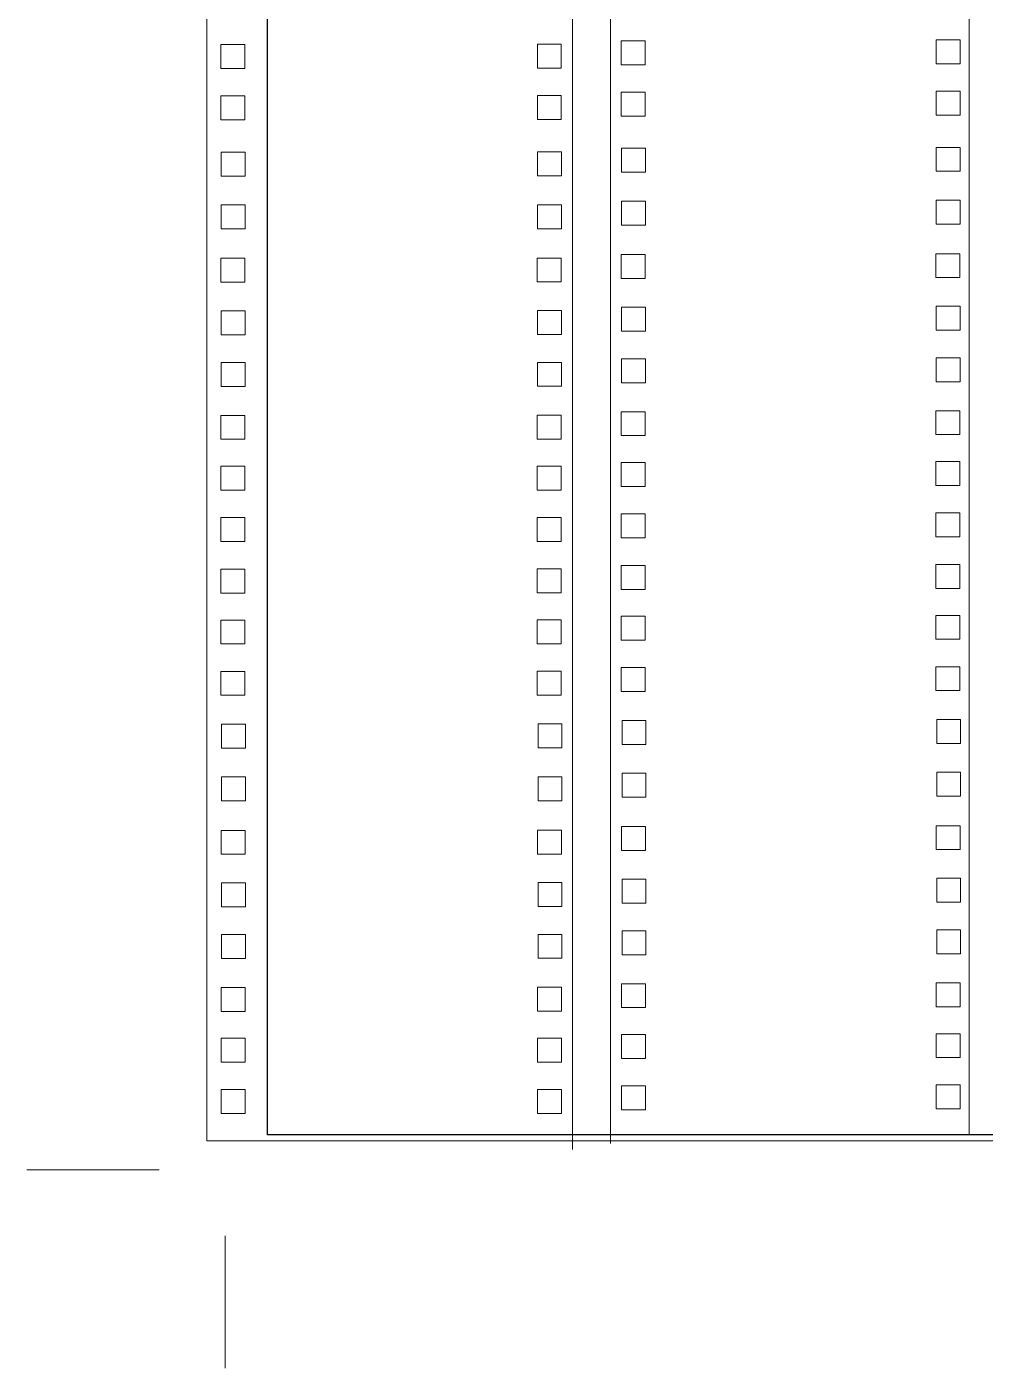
# Model space of a CAD drawing. Header units: inches. Extents: x 12 to 198, y -276 to -21.
# Drawn here: x 12.5 to 104.5, y -276.4 to -147.5 of the extents above; entities that cross this region are included whole.
import ezdxf

# ---------------------------------------------------------------- set-up
doc = ezdxf.new("R2010")
doc.units = ezdxf.units.IN
doc.header["$MEASUREMENT"] = 0
doc.layers.add('Capa 1', color=7, linetype='Continuous')
picture_1 = doc.add_image_def('image1.png', size_in_pixel=(874, 1383))

# ---------------------------------------------------------------- blocks, each defined once
blk = doc.blocks.new('block 13')
at = {"layer": 'Capa 1', "color": 7, "lineweight": 9}
blk.add_lwpolyline([(12.5, -257.33), (25.2, -257.33)], dxfattribs=at)
blk = doc.blocks.new('block 14')
at = {"layer": 'Capa 1', "color": 7, "lineweight": 9}
blk.add_lwpolyline([(31.55, -276.38), (31.55, -263.68)], dxfattribs=at)
blk = doc.blocks.new('block 10')
at = {"layer": 'Capa 1'}
for name in ['block 13', 'block 14']:
    blk.add_blockref(name, (0, 0), dxfattribs=at)
blk = doc.blocks.new('block 19')
at = {"layer": 'Capa 1', "lineweight": 0}
blk.add_lwpolyline([(103.01, -36.21), (103.01, -253.97)], dxfattribs=at)
blk = doc.blocks.new('block 20')
at = {"layer": 'Capa 1'}
image = blk.add_image(picture_1, insert=(35.62, -253.97), size_in_units=(137.61, 215.58), dxfattribs=at)
blk = doc.blocks.new('block 47')
at = {"layer": 'Capa 1', "lineweight": 0}
blk.add_lwpolyline([(33.44, -151.53), (31.14, -151.53), (31.14, -149.23), (33.44, -149.23), (33.44, -151.53)], dxfattribs=at)
blk = doc.blocks.new('block 48')
at = {"layer": 'Capa 1', "lineweight": 0}
blk.add_lwpolyline([(33.44, -151.53), (31.14, -151.53), (31.14, -149.23), (33.44, -149.23), (33.44, -151.53), (33.44, -151.53)], dxfattribs=at)
blk = doc.blocks.new('block 49')
at = {"layer": 'Capa 1', "lineweight": 0}
blk.add_lwpolyline([(33.44, -156.46), (31.14, -156.46), (31.14, -154.16), (33.44, -154.16), (33.44, -156.46)], dxfattribs=at)
blk = doc.blocks.new('block 50')
at = {"layer": 'Capa 1', "lineweight": 0}
blk.add_lwpolyline([(33.44, -156.46), (31.14, -156.46), (31.14, -154.16), (33.44, -154.16), (33.44, -156.46), (33.44, -156.46)], dxfattribs=at)
blk = doc.blocks.new('block 61')
at = {"layer": 'Capa 1', "lineweight": 0}
blk.add_lwpolyline([(33.42, -187.16), (31.12, -187.16), (31.12, -184.86), (33.42, -184.86), (33.42, -187.16)], dxfattribs=at)
blk = doc.blocks.new('block 62')
at = {"layer": 'Capa 1', "lineweight": 0}
blk.add_lwpolyline([(33.42, -187.16), (31.12, -187.16), (31.12, -184.86), (33.42, -184.86), (33.42, -187.16), (33.42, -187.16)], dxfattribs=at)
blk = doc.blocks.new('block 63')
at = {"layer": 'Capa 1', "lineweight": 0}
blk.add_lwpolyline([(33.42, -192.05), (31.12, -192.05), (31.12, -189.75), (33.42, -189.75), (33.42, -192.05)], dxfattribs=at)
blk = doc.blocks.new('block 64')
at = {"layer": 'Capa 1', "lineweight": 0}
blk.add_lwpolyline([(33.42, -192.05), (31.12, -192.05), (31.12, -189.75), (33.42, -189.75), (33.42, -192.05), (33.42, -192.05)], dxfattribs=at)
blk = doc.blocks.new('block 65')
at = {"layer": 'Capa 1', "lineweight": 0}
blk.add_lwpolyline([(33.42, -196.97), (31.12, -196.97), (31.12, -194.67), (33.42, -194.67), (33.42, -196.97)], dxfattribs=at)
blk = doc.blocks.new('block 66')
at = {"layer": 'Capa 1', "lineweight": 0}
blk.add_lwpolyline([(33.42, -196.97), (31.12, -196.97), (31.12, -194.67), (33.42, -194.67), (33.42, -196.97), (33.42, -196.97)], dxfattribs=at)
blk = doc.blocks.new('block 67')
at = {"layer": 'Capa 1', "lineweight": 0}
blk.add_lwpolyline([(33.46, -182.08), (31.16, -182.08), (31.16, -179.78), (33.46, -179.78), (33.46, -182.08)], dxfattribs=at)
blk = doc.blocks.new('block 68')
at = {"layer": 'Capa 1', "lineweight": 0}
blk.add_lwpolyline([(33.47, -182.08), (31.16, -182.08), (31.16, -179.79), (33.47, -179.79), (33.47, -182.08), (33.47, -182.08)], dxfattribs=at)
blk = doc.blocks.new('block 69')
at = {"layer": 'Capa 1', "lineweight": 0}
blk.add_lwpolyline([(33.46, -166.95), (31.16, -166.95), (31.16, -164.65), (33.46, -164.65), (33.46, -166.95)], dxfattribs=at)
blk = doc.blocks.new('block 70')
at = {"layer": 'Capa 1', "lineweight": 0}
blk.add_lwpolyline([(33.47, -166.95), (31.16, -166.95), (31.16, -164.65), (33.47, -164.65), (33.47, -166.95), (33.47, -166.95)], dxfattribs=at)
blk = doc.blocks.new('block 71')
at = {"layer": 'Capa 1', "lineweight": 0}
blk.add_lwpolyline([(33.42, -172.07), (31.12, -172.07), (31.12, -169.77), (33.42, -169.77), (33.42, -172.07)], dxfattribs=at)
blk = doc.blocks.new('block 72')
at = {"layer": 'Capa 1', "lineweight": 0}
blk.add_lwpolyline([(33.42, -172.07), (31.12, -172.07), (31.12, -169.77), (33.42, -169.77), (33.42, -172.07), (33.42, -172.07)], dxfattribs=at)
blk = doc.blocks.new('block 73')
at = {"layer": 'Capa 1', "lineweight": 0}
blk.add_lwpolyline([(33.46, -177.11), (31.16, -177.11), (31.16, -174.81), (33.46, -174.81), (33.46, -177.11)], dxfattribs=at)
blk = doc.blocks.new('block 74')
at = {"layer": 'Capa 1', "lineweight": 0}
blk.add_lwpolyline([(33.47, -177.11), (31.16, -177.11), (31.16, -174.81), (33.47, -174.81), (33.47, -177.11), (33.47, -177.11)], dxfattribs=at)
blk = doc.blocks.new('block 75')
at = {"layer": 'Capa 1', "lineweight": 0}
blk.add_lwpolyline([(33.46, -161.87), (31.16, -161.87), (31.16, -159.57), (33.46, -159.57), (33.46, -161.87)], dxfattribs=at)
blk = doc.blocks.new('block 76')
at = {"layer": 'Capa 1', "lineweight": 0}
blk.add_lwpolyline([(33.47, -161.87), (31.16, -161.87), (31.16, -159.57), (33.47, -159.57), (33.47, -161.87), (33.47, -161.87)], dxfattribs=at)
blk = doc.blocks.new('block 77')
at = {"layer": 'Capa 1', "lineweight": 0}
blk.add_lwpolyline([(33.42, -201.93), (31.12, -201.93), (31.12, -199.63), (33.42, -199.63), (33.42, -201.93)], dxfattribs=at)
blk = doc.blocks.new('block 78')
at = {"layer": 'Capa 1', "lineweight": 0}
blk.add_lwpolyline([(33.42, -201.93), (31.12, -201.93), (31.12, -199.63), (33.42, -199.63), (33.42, -201.93), (33.42, -201.93)], dxfattribs=at)
blk = doc.blocks.new('block 79')
at = {"layer": 'Capa 1', "lineweight": 0}
blk.add_lwpolyline([(33.42, -206.82), (31.12, -206.82), (31.12, -204.52), (33.42, -204.52), (33.42, -206.82)], dxfattribs=at)
blk = doc.blocks.new('block 80')
at = {"layer": 'Capa 1', "lineweight": 0}
blk.add_lwpolyline([(33.42, -206.82), (31.12, -206.82), (31.12, -204.52), (33.42, -204.52), (33.42, -206.82), (33.42, -206.82)], dxfattribs=at)
blk = doc.blocks.new('block 81')
at = {"layer": 'Capa 1', "lineweight": 0}
blk.add_lwpolyline([(33.42, -211.75), (31.12, -211.75), (31.12, -209.45), (33.42, -209.45), (33.42, -211.75)], dxfattribs=at)
blk = doc.blocks.new('block 82')
at = {"layer": 'Capa 1', "lineweight": 0}
blk.add_lwpolyline([(33.42, -211.75), (31.12, -211.75), (31.12, -209.45), (33.42, -209.45), (33.42, -211.75), (33.42, -211.75)], dxfattribs=at)
blk = doc.blocks.new('block 83')
at = {"layer": 'Capa 1', "lineweight": 0}
blk.add_lwpolyline([(33.46, -242.11), (31.16, -242.11), (31.16, -239.81), (33.46, -239.81), (33.46, -242.11)], dxfattribs=at)
blk = doc.blocks.new('block 84')
at = {"layer": 'Capa 1', "lineweight": 0}
blk.add_lwpolyline([(33.46, -242.11), (31.16, -242.11), (31.16, -239.81), (33.46, -239.81), (33.46, -242.11), (33.46, -242.11)], dxfattribs=at)
blk = doc.blocks.new('block 85')
at = {"layer": 'Capa 1', "lineweight": 0}
blk.add_lwpolyline([(33.46, -246.99), (31.16, -246.99), (31.16, -244.69), (33.46, -244.69), (33.46, -246.99)], dxfattribs=at)
blk = doc.blocks.new('block 86')
at = {"layer": 'Capa 1', "lineweight": 0}
blk.add_lwpolyline([(33.46, -246.99), (31.16, -246.99), (31.16, -244.69), (33.46, -244.69), (33.46, -246.99), (33.46, -246.99)], dxfattribs=at)
blk = doc.blocks.new('block 87')
at = {"layer": 'Capa 1', "lineweight": 0}
blk.add_lwpolyline([(33.46, -251.92), (31.16, -251.92), (31.16, -249.62), (33.46, -249.62), (33.46, -251.92)], dxfattribs=at)
blk = doc.blocks.new('block 88')
at = {"layer": 'Capa 1', "lineweight": 0}
blk.add_lwpolyline([(33.46, -251.92), (31.16, -251.92), (31.16, -249.62), (33.46, -249.62), (33.46, -251.92), (33.46, -251.92)], dxfattribs=at)
blk = doc.blocks.new('block 89')
at = {"layer": 'Capa 1', "lineweight": 0}
blk.add_lwpolyline([(33.51, -237.03), (31.21, -237.03), (31.21, -234.73), (33.51, -234.73), (33.51, -237.03)], dxfattribs=at)
blk = doc.blocks.new('block 90')
at = {"layer": 'Capa 1', "lineweight": 0}
blk.add_lwpolyline([(33.51, -237.03), (31.21, -237.03), (31.21, -234.73), (33.51, -234.73), (33.51, -237.03), (33.51, -237.03)], dxfattribs=at)
blk = doc.blocks.new('block 91')
at = {"layer": 'Capa 1', "lineweight": 0}
blk.add_lwpolyline([(33.51, -221.89), (31.21, -221.89), (31.21, -219.59), (33.51, -219.59), (33.51, -221.89)], dxfattribs=at)
blk = doc.blocks.new('block 92')
at = {"layer": 'Capa 1', "lineweight": 0}
blk.add_lwpolyline([(33.51, -221.89), (31.21, -221.89), (31.21, -219.59), (33.51, -219.59), (33.51, -221.89), (33.51, -221.89)], dxfattribs=at)
blk = doc.blocks.new('block 93')
at = {"layer": 'Capa 1', "lineweight": 0}
blk.add_lwpolyline([(33.46, -227.02), (31.16, -227.02), (31.16, -224.72), (33.46, -224.72), (33.46, -227.02)], dxfattribs=at)
blk = doc.blocks.new('block 94')
at = {"layer": 'Capa 1', "lineweight": 0}
blk.add_lwpolyline([(33.46, -227.02), (31.16, -227.02), (31.16, -224.72), (33.46, -224.72), (33.46, -227.02), (33.46, -227.02)], dxfattribs=at)
blk = doc.blocks.new('block 95')
at = {"layer": 'Capa 1', "lineweight": 0}
blk.add_lwpolyline([(33.51, -232.06), (31.21, -232.06), (31.21, -229.76), (33.51, -229.76), (33.51, -232.06)], dxfattribs=at)
blk = doc.blocks.new('block 96')
at = {"layer": 'Capa 1', "lineweight": 0}
blk.add_lwpolyline([(33.51, -232.06), (31.21, -232.06), (31.21, -229.76), (33.51, -229.76), (33.51, -232.06), (33.51, -232.06)], dxfattribs=at)
blk = doc.blocks.new('block 97')
at = {"layer": 'Capa 1', "lineweight": 0}
blk.add_lwpolyline([(33.51, -216.81), (31.21, -216.81), (31.21, -214.51), (33.51, -214.51), (33.51, -216.81)], dxfattribs=at)
blk = doc.blocks.new('block 98')
at = {"layer": 'Capa 1', "lineweight": 0}
blk.add_lwpolyline([(33.51, -216.81), (31.21, -216.81), (31.21, -214.51), (33.51, -214.51), (33.51, -216.81), (33.51, -216.81)], dxfattribs=at)
blk = doc.blocks.new('block 133')
at = {"layer": 'Capa 1', "lineweight": 0}
blk.add_lwpolyline([(63.83, -151.52), (61.53, -151.52), (61.53, -149.22), (63.83, -149.22), (63.83, -151.52)], dxfattribs=at)
blk = doc.blocks.new('block 134')
at = {"layer": 'Capa 1', "lineweight": 0}
blk.add_lwpolyline([(63.83, -151.52), (61.53, -151.52), (61.53, -149.22), (63.83, -149.22), (63.83, -151.52), (63.83, -151.52)], dxfattribs=at)
blk = doc.blocks.new('block 135')
at = {"layer": 'Capa 1', "lineweight": 0}
blk.add_lwpolyline([(63.83, -156.44), (61.53, -156.44), (61.53, -154.14), (63.83, -154.14), (63.83, -156.44)], dxfattribs=at)
blk = doc.blocks.new('block 136')
at = {"layer": 'Capa 1', "lineweight": 0}
blk.add_lwpolyline([(63.83, -156.44), (61.53, -156.44), (61.53, -154.14), (63.83, -154.14), (63.83, -156.44), (63.83, -156.44)], dxfattribs=at)
blk = doc.blocks.new('block 147')
at = {"layer": 'Capa 1', "lineweight": 0}
blk.add_lwpolyline([(63.8, -187.14), (61.5, -187.14), (61.5, -184.84), (63.8, -184.84), (63.8, -187.14)], dxfattribs=at)
blk = doc.blocks.new('block 148')
at = {"layer": 'Capa 1', "lineweight": 0}
blk.add_lwpolyline([(63.8, -187.14), (61.5, -187.14), (61.5, -184.84), (63.8, -184.84), (63.8, -187.14), (63.8, -187.14)], dxfattribs=at)
blk = doc.blocks.new('block 149')
at = {"layer": 'Capa 1', "lineweight": 0}
blk.add_lwpolyline([(63.8, -192.03), (61.5, -192.03), (61.5, -189.73), (63.8, -189.73), (63.8, -192.03)], dxfattribs=at)
blk = doc.blocks.new('block 150')
at = {"layer": 'Capa 1', "lineweight": 0}
blk.add_lwpolyline([(63.8, -192.03), (61.5, -192.03), (61.5, -189.73), (63.8, -189.73), (63.8, -192.03), (63.8, -192.03)], dxfattribs=at)
blk = doc.blocks.new('block 151')
at = {"layer": 'Capa 1', "lineweight": 0}
blk.add_lwpolyline([(63.8, -196.96), (61.5, -196.96), (61.5, -194.66), (63.8, -194.66), (63.8, -196.96)], dxfattribs=at)
blk = doc.blocks.new('block 152')
at = {"layer": 'Capa 1', "lineweight": 0}
blk.add_lwpolyline([(63.8, -196.96), (61.5, -196.96), (61.5, -194.66), (63.8, -194.66), (63.8, -196.96), (63.8, -196.96)], dxfattribs=at)
blk = doc.blocks.new('block 153')
at = {"layer": 'Capa 1', "lineweight": 0}
blk.add_lwpolyline([(63.85, -182.07), (61.55, -182.07), (61.55, -179.77), (63.85, -179.77), (63.85, -182.07)], dxfattribs=at)
blk = doc.blocks.new('block 154')
at = {"layer": 'Capa 1', "lineweight": 0}
blk.add_lwpolyline([(63.85, -182.07), (61.55, -182.07), (61.55, -179.77), (63.85, -179.77), (63.85, -182.07), (63.85, -182.07)], dxfattribs=at)
blk = doc.blocks.new('block 155')
at = {"layer": 'Capa 1', "lineweight": 0}
blk.add_lwpolyline([(63.85, -166.93), (61.55, -166.93), (61.55, -164.63), (63.85, -164.63), (63.85, -166.93)], dxfattribs=at)
blk = doc.blocks.new('block 156')
at = {"layer": 'Capa 1', "lineweight": 0}
blk.add_lwpolyline([(63.85, -166.93), (61.55, -166.93), (61.55, -164.63), (63.85, -164.63), (63.85, -166.93), (63.85, -166.93)], dxfattribs=at)
blk = doc.blocks.new('block 157')
at = {"layer": 'Capa 1', "lineweight": 0}
blk.add_lwpolyline([(63.8, -172.05), (61.5, -172.05), (61.5, -169.75), (63.8, -169.75), (63.8, -172.05)], dxfattribs=at)
blk = doc.blocks.new('block 158')
at = {"layer": 'Capa 1', "lineweight": 0}
blk.add_lwpolyline([(63.8, -172.05), (61.5, -172.05), (61.5, -169.75), (63.8, -169.75), (63.8, -172.05), (63.8, -172.05)], dxfattribs=at)
blk = doc.blocks.new('block 159')
at = {"layer": 'Capa 1', "lineweight": 0}
blk.add_lwpolyline([(63.85, -177.09), (61.55, -177.09), (61.55, -174.79), (63.85, -174.79), (63.85, -177.09)], dxfattribs=at)
blk = doc.blocks.new('block 160')
at = {"layer": 'Capa 1', "lineweight": 0}
blk.add_lwpolyline([(63.85, -177.09), (61.55, -177.09), (61.55, -174.79), (63.85, -174.79), (63.85, -177.09), (63.85, -177.09)], dxfattribs=at)
blk = doc.blocks.new('block 161')
at = {"layer": 'Capa 1', "lineweight": 0}
blk.add_lwpolyline([(63.85, -161.85), (61.55, -161.85), (61.55, -159.55), (63.85, -159.55), (63.85, -161.85)], dxfattribs=at)
blk = doc.blocks.new('block 162')
at = {"layer": 'Capa 1', "lineweight": 0}
blk.add_lwpolyline([(63.85, -161.85), (61.55, -161.85), (61.55, -159.55), (63.85, -159.55), (63.85, -161.85), (63.85, -161.85)], dxfattribs=at)
blk = doc.blocks.new('block 163')
at = {"layer": 'Capa 1', "lineweight": 0}
blk.add_lwpolyline([(63.81, -201.91), (61.51, -201.91), (61.51, -199.61), (63.81, -199.61), (63.81, -201.91)], dxfattribs=at)
blk = doc.blocks.new('block 164')
at = {"layer": 'Capa 1', "lineweight": 0}
blk.add_lwpolyline([(63.81, -201.91), (61.51, -201.91), (61.51, -199.61), (63.81, -199.61), (63.81, -201.91), (63.81, -201.91)], dxfattribs=at)
blk = doc.blocks.new('block 165')
at = {"layer": 'Capa 1', "lineweight": 0}
blk.add_lwpolyline([(63.81, -206.8), (61.51, -206.8), (61.51, -204.5), (63.81, -204.5), (63.81, -206.8)], dxfattribs=at)
blk = doc.blocks.new('block 166')
at = {"layer": 'Capa 1', "lineweight": 0}
blk.add_lwpolyline([(63.81, -206.8), (61.51, -206.8), (61.51, -204.5), (63.81, -204.5), (63.81, -206.8), (63.81, -206.8)], dxfattribs=at)
blk = doc.blocks.new('block 167')
at = {"layer": 'Capa 1', "lineweight": 0}
blk.add_lwpolyline([(63.81, -211.73), (61.51, -211.73), (61.51, -209.43), (63.81, -209.43), (63.81, -211.73)], dxfattribs=at)
blk = doc.blocks.new('block 168')
at = {"layer": 'Capa 1', "lineweight": 0}
blk.add_lwpolyline([(63.81, -211.73), (61.51, -211.73), (61.51, -209.43), (63.81, -209.43), (63.81, -211.73), (63.81, -211.73)], dxfattribs=at)
blk = doc.blocks.new('block 169')
at = {"layer": 'Capa 1', "lineweight": 0}
blk.add_lwpolyline([(63.84, -242.09), (61.54, -242.09), (61.54, -239.79), (63.84, -239.79), (63.84, -242.09)], dxfattribs=at)
blk = doc.blocks.new('block 170')
at = {"layer": 'Capa 1', "lineweight": 0}
blk.add_lwpolyline([(63.84, -242.09), (61.54, -242.09), (61.54, -239.79), (63.84, -239.79), (63.84, -242.09), (63.84, -242.09)], dxfattribs=at)
blk = doc.blocks.new('block 171')
at = {"layer": 'Capa 1', "lineweight": 0}
blk.add_lwpolyline([(63.84, -246.97), (61.54, -246.97), (61.54, -244.67), (63.84, -244.67), (63.84, -246.97)], dxfattribs=at)
blk = doc.blocks.new('block 172')
at = {"layer": 'Capa 1', "lineweight": 0}
blk.add_lwpolyline([(63.84, -246.97), (61.54, -246.97), (61.54, -244.67), (63.84, -244.67), (63.84, -246.97), (63.84, -246.97)], dxfattribs=at)
blk = doc.blocks.new('block 173')
at = {"layer": 'Capa 1', "lineweight": 0}
blk.add_lwpolyline([(63.84, -251.9), (61.54, -251.9), (61.54, -249.6), (63.84, -249.6), (63.84, -251.9)], dxfattribs=at)
blk = doc.blocks.new('block 174')
at = {"layer": 'Capa 1', "lineweight": 0}
blk.add_lwpolyline([(63.84, -251.9), (61.54, -251.9), (61.54, -249.6), (63.84, -249.6), (63.84, -251.9), (63.84, -251.9)], dxfattribs=at)
blk = doc.blocks.new('block 175')
at = {"layer": 'Capa 1', "lineweight": 0}
blk.add_lwpolyline([(63.89, -237.01), (61.59, -237.01), (61.59, -234.71), (63.89, -234.71), (63.89, -237.01)], dxfattribs=at)
blk = doc.blocks.new('block 176')
at = {"layer": 'Capa 1', "lineweight": 0}
blk.add_lwpolyline([(63.89, -237.01), (61.59, -237.01), (61.59, -234.71), (63.89, -234.71), (63.89, -237.01), (63.89, -237.01)], dxfattribs=at)
blk = doc.blocks.new('block 177')
at = {"layer": 'Capa 1', "lineweight": 0}
blk.add_lwpolyline([(63.89, -221.87), (61.59, -221.87), (61.59, -219.57), (63.89, -219.57), (63.89, -221.87)], dxfattribs=at)
blk = doc.blocks.new('block 178')
at = {"layer": 'Capa 1', "lineweight": 0}
blk.add_lwpolyline([(63.89, -221.87), (61.59, -221.87), (61.59, -219.57), (63.89, -219.57), (63.89, -221.87), (63.89, -221.87)], dxfattribs=at)
blk = doc.blocks.new('block 179')
at = {"layer": 'Capa 1', "lineweight": 0}
blk.add_lwpolyline([(63.84, -227), (61.54, -227), (61.54, -224.7), (63.84, -224.7), (63.84, -227)], dxfattribs=at)
blk = doc.blocks.new('block 180')
at = {"layer": 'Capa 1', "lineweight": 0}
blk.add_lwpolyline([(63.84, -227), (61.54, -227), (61.54, -224.7), (63.84, -224.7), (63.84, -227), (63.84, -227)], dxfattribs=at)
blk = doc.blocks.new('block 181')
at = {"layer": 'Capa 1', "lineweight": 0}
blk.add_lwpolyline([(63.89, -232.04), (61.59, -232.04), (61.59, -229.74), (63.89, -229.74), (63.89, -232.04)], dxfattribs=at)
blk = doc.blocks.new('block 182')
at = {"layer": 'Capa 1', "lineweight": 0}
blk.add_lwpolyline([(63.89, -232.04), (61.59, -232.04), (61.59, -229.74), (63.89, -229.74), (63.89, -232.04), (63.89, -232.04)], dxfattribs=at)
blk = doc.blocks.new('block 183')
at = {"layer": 'Capa 1', "lineweight": 0}
blk.add_lwpolyline([(63.89, -216.79), (61.59, -216.79), (61.59, -214.49), (63.89, -214.49), (63.89, -216.79)], dxfattribs=at)
blk = doc.blocks.new('block 184')
at = {"layer": 'Capa 1', "lineweight": 0}
blk.add_lwpolyline([(63.89, -216.79), (61.59, -216.79), (61.59, -214.49), (63.89, -214.49), (63.89, -216.79), (63.89, -216.79)], dxfattribs=at)
blk = doc.blocks.new('block 219')
at = {"layer": 'Capa 1', "lineweight": 0}
blk.add_lwpolyline([(71.89, -151.18), (69.59, -151.18), (69.59, -148.88), (71.89, -148.88), (71.89, -151.18)], dxfattribs=at)
blk = doc.blocks.new('block 220')
at = {"layer": 'Capa 1', "lineweight": 0}
blk.add_lwpolyline([(71.89, -151.18), (69.59, -151.18), (69.59, -148.88), (71.89, -148.88), (71.89, -151.18), (71.89, -151.18)], dxfattribs=at)
blk = doc.blocks.new('block 221')
at = {"layer": 'Capa 1', "lineweight": 0}
blk.add_lwpolyline([(71.89, -156.11), (69.59, -156.11), (69.59, -153.81), (71.89, -153.81), (71.89, -156.11)], dxfattribs=at)
blk = doc.blocks.new('block 222')
at = {"layer": 'Capa 1', "lineweight": 0}
blk.add_lwpolyline([(71.89, -156.11), (69.59, -156.11), (69.59, -153.81), (71.89, -153.81), (71.89, -156.11), (71.89, -156.11)], dxfattribs=at)
blk = doc.blocks.new('block 233')
at = {"layer": 'Capa 1', "lineweight": 0}
blk.add_lwpolyline([(71.87, -186.81), (69.57, -186.81), (69.57, -184.51), (71.87, -184.51), (71.87, -186.81)], dxfattribs=at)
blk = doc.blocks.new('block 234')
at = {"layer": 'Capa 1', "lineweight": 0}
blk.add_lwpolyline([(71.87, -186.81), (69.57, -186.81), (69.57, -184.51), (71.87, -184.51), (71.87, -186.81), (71.87, -186.81)], dxfattribs=at)
blk = doc.blocks.new('block 235')
at = {"layer": 'Capa 1', "lineweight": 0}
blk.add_lwpolyline([(71.87, -191.69), (69.57, -191.69), (69.57, -189.39), (71.87, -189.39), (71.87, -191.69)], dxfattribs=at)
blk = doc.blocks.new('block 236')
at = {"layer": 'Capa 1', "lineweight": 0}
blk.add_lwpolyline([(71.87, -191.69), (69.57, -191.69), (69.57, -189.39), (71.87, -189.39), (71.87, -191.69), (71.87, -191.69)], dxfattribs=at)
blk = doc.blocks.new('block 237')
at = {"layer": 'Capa 1', "lineweight": 0}
blk.add_lwpolyline([(71.87, -196.62), (69.57, -196.62), (69.57, -194.32), (71.87, -194.32), (71.87, -196.62)], dxfattribs=at)
blk = doc.blocks.new('block 238')
at = {"layer": 'Capa 1', "lineweight": 0}
blk.add_lwpolyline([(71.87, -196.62), (69.57, -196.62), (69.57, -194.32), (71.87, -194.32), (71.87, -196.62), (71.87, -196.62)], dxfattribs=at)
blk = doc.blocks.new('block 239')
at = {"layer": 'Capa 1', "lineweight": 0}
blk.add_lwpolyline([(71.92, -181.73), (69.62, -181.73), (69.62, -179.43), (71.92, -179.43), (71.92, -181.73)], dxfattribs=at)
blk = doc.blocks.new('block 240')
at = {"layer": 'Capa 1', "lineweight": 0}
blk.add_lwpolyline([(71.92, -181.73), (69.62, -181.73), (69.62, -179.43), (71.92, -179.43), (71.92, -181.73), (71.92, -181.73)], dxfattribs=at)
blk = doc.blocks.new('block 241')
at = {"layer": 'Capa 1', "lineweight": 0}
blk.add_lwpolyline([(71.92, -166.59), (69.62, -166.59), (69.62, -164.29), (71.92, -164.29), (71.92, -166.59)], dxfattribs=at)
blk = doc.blocks.new('block 242')
at = {"layer": 'Capa 1', "lineweight": 0}
blk.add_lwpolyline([(71.92, -166.59), (69.62, -166.59), (69.62, -164.29), (71.92, -164.29), (71.92, -166.59), (71.92, -166.59)], dxfattribs=at)
blk = doc.blocks.new('block 243')
at = {"layer": 'Capa 1', "lineweight": 0}
blk.add_lwpolyline([(71.87, -171.72), (69.57, -171.72), (69.57, -169.42), (71.87, -169.42), (71.87, -171.72)], dxfattribs=at)
blk = doc.blocks.new('block 244')
at = {"layer": 'Capa 1', "lineweight": 0}
blk.add_lwpolyline([(71.87, -171.72), (69.57, -171.72), (69.57, -169.42), (71.87, -169.42), (71.87, -171.72), (71.87, -171.72)], dxfattribs=at)
blk = doc.blocks.new('block 245')
at = {"layer": 'Capa 1', "lineweight": 0}
blk.add_lwpolyline([(71.92, -176.76), (69.62, -176.76), (69.62, -174.46), (71.92, -174.46), (71.92, -176.76)], dxfattribs=at)
blk = doc.blocks.new('block 246')
at = {"layer": 'Capa 1', "lineweight": 0}
blk.add_lwpolyline([(71.92, -176.76), (69.62, -176.76), (69.62, -174.46), (71.92, -174.46), (71.92, -176.76), (71.92, -176.76)], dxfattribs=at)
blk = doc.blocks.new('block 247')
at = {"layer": 'Capa 1', "lineweight": 0}
blk.add_lwpolyline([(71.92, -161.51), (69.62, -161.51), (69.62, -159.21), (71.92, -159.21), (71.92, -161.51)], dxfattribs=at)
blk = doc.blocks.new('block 248')
at = {"layer": 'Capa 1', "lineweight": 0}
blk.add_lwpolyline([(71.92, -161.51), (69.62, -161.51), (69.62, -159.21), (71.92, -159.21), (71.92, -161.51), (71.92, -161.51)], dxfattribs=at)
blk = doc.blocks.new('block 249')
at = {"layer": 'Capa 1', "lineweight": 0}
blk.add_lwpolyline([(71.88, -201.58), (69.58, -201.58), (69.58, -199.28), (71.88, -199.28), (71.88, -201.58)], dxfattribs=at)
blk = doc.blocks.new('block 250')
at = {"layer": 'Capa 1', "lineweight": 0}
blk.add_lwpolyline([(71.88, -201.58), (69.58, -201.58), (69.58, -199.28), (71.88, -199.28), (71.88, -201.58), (71.88, -201.58)], dxfattribs=at)
blk = doc.blocks.new('block 251')
at = {"layer": 'Capa 1', "lineweight": 0}
blk.add_lwpolyline([(71.88, -206.46), (69.58, -206.46), (69.58, -204.16), (71.88, -204.16), (71.88, -206.46)], dxfattribs=at)
blk = doc.blocks.new('block 252')
at = {"layer": 'Capa 1', "lineweight": 0}
blk.add_lwpolyline([(71.88, -206.46), (69.58, -206.46), (69.58, -204.16), (71.88, -204.16), (71.88, -206.46), (71.88, -206.46)], dxfattribs=at)
blk = doc.blocks.new('block 253')
at = {"layer": 'Capa 1', "lineweight": 0}
blk.add_lwpolyline([(71.88, -211.39), (69.58, -211.39), (69.58, -209.09), (71.88, -209.09), (71.88, -211.39)], dxfattribs=at)
blk = doc.blocks.new('block 254')
at = {"layer": 'Capa 1', "lineweight": 0}
blk.add_lwpolyline([(71.88, -211.39), (69.58, -211.39), (69.58, -209.09), (71.88, -209.09), (71.88, -211.39), (71.88, -211.39)], dxfattribs=at)
blk = doc.blocks.new('block 255')
at = {"layer": 'Capa 1', "lineweight": 0}
blk.add_lwpolyline([(71.91, -241.75), (69.61, -241.75), (69.61, -239.45), (71.91, -239.45), (71.91, -241.75)], dxfattribs=at)
blk = doc.blocks.new('block 256')
at = {"layer": 'Capa 1', "lineweight": 0}
blk.add_lwpolyline([(71.91, -241.75), (69.61, -241.75), (69.61, -239.45), (71.91, -239.45), (71.91, -241.75), (71.91, -241.75)], dxfattribs=at)
blk = doc.blocks.new('block 257')
at = {"layer": 'Capa 1', "lineweight": 0}
blk.add_lwpolyline([(71.91, -246.64), (69.61, -246.64), (69.61, -244.34), (71.91, -244.34), (71.91, -246.64)], dxfattribs=at)
blk = doc.blocks.new('block 258')
at = {"layer": 'Capa 1', "lineweight": 0}
blk.add_lwpolyline([(71.91, -246.64), (69.61, -246.64), (69.61, -244.34), (71.91, -244.34), (71.91, -246.64), (71.91, -246.64)], dxfattribs=at)
blk = doc.blocks.new('block 259')
at = {"layer": 'Capa 1', "lineweight": 0}
blk.add_lwpolyline([(71.91, -251.56), (69.61, -251.56), (69.61, -249.26), (71.91, -249.26), (71.91, -251.56)], dxfattribs=at)
blk = doc.blocks.new('block 260')
at = {"layer": 'Capa 1', "lineweight": 0}
blk.add_lwpolyline([(71.91, -251.56), (69.61, -251.56), (69.61, -249.26), (71.91, -249.26), (71.91, -251.56), (71.91, -251.56)], dxfattribs=at)
blk = doc.blocks.new('block 261')
at = {"layer": 'Capa 1', "lineweight": 0}
blk.add_lwpolyline([(71.96, -236.67), (69.66, -236.67), (69.66, -234.37), (71.96, -234.37), (71.96, -236.67)], dxfattribs=at)
blk = doc.blocks.new('block 262')
at = {"layer": 'Capa 1', "lineweight": 0}
blk.add_lwpolyline([(71.96, -236.67), (69.66, -236.67), (69.66, -234.37), (71.96, -234.37), (71.96, -236.67), (71.96, -236.67)], dxfattribs=at)
blk = doc.blocks.new('block 263')
at = {"layer": 'Capa 1', "lineweight": 0}
blk.add_lwpolyline([(71.96, -221.54), (69.66, -221.54), (69.66, -219.23), (71.96, -219.23), (71.96, -221.54)], dxfattribs=at)
blk = doc.blocks.new('block 264')
at = {"layer": 'Capa 1', "lineweight": 0}
blk.add_lwpolyline([(71.96, -221.54), (69.66, -221.54), (69.66, -219.24), (71.96, -219.24), (71.96, -221.54), (71.96, -221.54)], dxfattribs=at)
blk = doc.blocks.new('block 265')
at = {"layer": 'Capa 1', "lineweight": 0}
blk.add_lwpolyline([(71.91, -226.66), (69.61, -226.66), (69.61, -224.36), (71.91, -224.36), (71.91, -226.66)], dxfattribs=at)
blk = doc.blocks.new('block 266')
at = {"layer": 'Capa 1', "lineweight": 0}
blk.add_lwpolyline([(71.91, -226.66), (69.61, -226.66), (69.61, -224.36), (71.91, -224.36), (71.91, -226.66), (71.91, -226.66)], dxfattribs=at)
blk = doc.blocks.new('block 267')
at = {"layer": 'Capa 1', "lineweight": 0}
blk.add_lwpolyline([(71.96, -231.7), (69.66, -231.7), (69.66, -229.4), (71.96, -229.4), (71.96, -231.7)], dxfattribs=at)
blk = doc.blocks.new('block 268')
at = {"layer": 'Capa 1', "lineweight": 0}
blk.add_lwpolyline([(71.96, -231.7), (69.66, -231.7), (69.66, -229.4), (71.96, -229.4), (71.96, -231.7), (71.96, -231.7)], dxfattribs=at)
blk = doc.blocks.new('block 269')
at = {"layer": 'Capa 1', "lineweight": 0}
blk.add_lwpolyline([(71.96, -216.46), (69.66, -216.46), (69.66, -214.16), (71.96, -214.16), (71.96, -216.46)], dxfattribs=at)
blk = doc.blocks.new('block 270')
at = {"layer": 'Capa 1', "lineweight": 0}
blk.add_lwpolyline([(71.96, -216.46), (69.66, -216.46), (69.66, -214.16), (71.96, -214.16), (71.96, -216.46), (71.96, -216.46)], dxfattribs=at)
blk = doc.blocks.new('block 305')
at = {"layer": 'Capa 1', "lineweight": 0}
blk.add_lwpolyline([(102.12, -151.09), (99.82, -151.09), (99.82, -148.79), (102.12, -148.79), (102.12, -151.09)], dxfattribs=at)
blk = doc.blocks.new('block 306')
at = {"layer": 'Capa 1', "lineweight": 0}
blk.add_lwpolyline([(102.12, -151.09), (99.82, -151.09), (99.82, -148.79), (102.12, -148.79), (102.12, -151.09), (102.12, -151.09)], dxfattribs=at)
blk = doc.blocks.new('block 307')
at = {"layer": 'Capa 1', "lineweight": 0}
blk.add_lwpolyline([(102.12, -156.02), (99.82, -156.02), (99.82, -153.72), (102.12, -153.72), (102.12, -156.02)], dxfattribs=at)
blk = doc.blocks.new('block 308')
at = {"layer": 'Capa 1', "lineweight": 0}
blk.add_lwpolyline([(102.12, -156.02), (99.82, -156.02), (99.82, -153.72), (102.12, -153.72), (102.12, -156.02), (102.12, -156.02)], dxfattribs=at)
blk = doc.blocks.new('block 319')
at = {"layer": 'Capa 1', "lineweight": 0}
blk.add_lwpolyline([(102.09, -186.71), (99.79, -186.71), (99.79, -184.41), (102.09, -184.41), (102.09, -186.71)], dxfattribs=at)
blk = doc.blocks.new('block 320')
at = {"layer": 'Capa 1', "lineweight": 0}
blk.add_lwpolyline([(102.09, -186.71), (99.79, -186.71), (99.79, -184.41), (102.09, -184.41), (102.09, -186.71), (102.09, -186.71)], dxfattribs=at)
blk = doc.blocks.new('block 321')
at = {"layer": 'Capa 1', "lineweight": 0}
blk.add_lwpolyline([(102.09, -191.6), (99.79, -191.6), (99.79, -189.3), (102.09, -189.3), (102.09, -191.6)], dxfattribs=at)
blk = doc.blocks.new('block 322')
at = {"layer": 'Capa 1', "lineweight": 0}
blk.add_lwpolyline([(102.09, -191.6), (99.79, -191.6), (99.79, -189.3), (102.09, -189.3), (102.09, -191.6), (102.09, -191.6)], dxfattribs=at)
blk = doc.blocks.new('block 323')
at = {"layer": 'Capa 1', "lineweight": 0}
blk.add_lwpolyline([(102.09, -196.53), (99.79, -196.53), (99.79, -194.23), (102.09, -194.23), (102.09, -196.53)], dxfattribs=at)
blk = doc.blocks.new('block 324')
at = {"layer": 'Capa 1', "lineweight": 0}
blk.add_lwpolyline([(102.09, -196.53), (99.79, -196.53), (99.79, -194.23), (102.09, -194.23), (102.09, -196.53), (102.09, -196.53)], dxfattribs=at)
blk = doc.blocks.new('block 325')
at = {"layer": 'Capa 1', "lineweight": 0}
blk.add_lwpolyline([(102.14, -181.64), (99.84, -181.64), (99.84, -179.34), (102.14, -179.34), (102.14, -181.64)], dxfattribs=at)
blk = doc.blocks.new('block 326')
at = {"layer": 'Capa 1', "lineweight": 0}
blk.add_lwpolyline([(102.14, -181.64), (99.84, -181.64), (99.84, -179.34), (102.14, -179.34), (102.14, -181.64), (102.14, -181.64)], dxfattribs=at)
blk = doc.blocks.new('block 327')
at = {"layer": 'Capa 1', "lineweight": 0}
blk.add_lwpolyline([(102.14, -166.5), (99.84, -166.5), (99.84, -164.2), (102.14, -164.2), (102.14, -166.5)], dxfattribs=at)
blk = doc.blocks.new('block 328')
at = {"layer": 'Capa 1', "lineweight": 0}
blk.add_lwpolyline([(102.14, -166.5), (99.84, -166.5), (99.84, -164.2), (102.14, -164.2), (102.14, -166.5), (102.14, -166.5)], dxfattribs=at)
blk = doc.blocks.new('block 329')
at = {"layer": 'Capa 1', "lineweight": 0}
blk.add_lwpolyline([(102.09, -171.63), (99.79, -171.63), (99.79, -169.33), (102.09, -169.33), (102.09, -171.63)], dxfattribs=at)
blk = doc.blocks.new('block 330')
at = {"layer": 'Capa 1', "lineweight": 0}
blk.add_lwpolyline([(102.09, -171.63), (99.79, -171.63), (99.79, -169.33), (102.09, -169.33), (102.09, -171.63), (102.09, -171.63)], dxfattribs=at)
blk = doc.blocks.new('block 331')
at = {"layer": 'Capa 1', "lineweight": 0}
blk.add_lwpolyline([(102.14, -176.67), (99.84, -176.67), (99.84, -174.37), (102.14, -174.37), (102.14, -176.67)], dxfattribs=at)
blk = doc.blocks.new('block 332')
at = {"layer": 'Capa 1', "lineweight": 0}
blk.add_lwpolyline([(102.14, -176.67), (99.84, -176.67), (99.84, -174.37), (102.14, -174.37), (102.14, -176.67), (102.14, -176.67)], dxfattribs=at)
blk = doc.blocks.new('block 333')
at = {"layer": 'Capa 1', "lineweight": 0}
blk.add_lwpolyline([(102.14, -161.42), (99.84, -161.42), (99.84, -159.12), (102.14, -159.12), (102.14, -161.42)], dxfattribs=at)
blk = doc.blocks.new('block 334')
at = {"layer": 'Capa 1', "lineweight": 0}
blk.add_lwpolyline([(102.14, -161.42), (99.84, -161.42), (99.84, -159.12), (102.14, -159.12), (102.14, -161.42), (102.14, -161.42)], dxfattribs=at)
blk = doc.blocks.new('block 335')
at = {"layer": 'Capa 1', "lineweight": 0}
blk.add_lwpolyline([(102.1, -201.49), (99.8, -201.49), (99.8, -199.19), (102.1, -199.19), (102.1, -201.49)], dxfattribs=at)
blk = doc.blocks.new('block 336')
at = {"layer": 'Capa 1', "lineweight": 0}
blk.add_lwpolyline([(102.1, -201.49), (99.8, -201.49), (99.8, -199.19), (102.1, -199.19), (102.1, -201.49), (102.1, -201.49)], dxfattribs=at)
blk = doc.blocks.new('block 337')
at = {"layer": 'Capa 1', "lineweight": 0}
blk.add_lwpolyline([(102.1, -206.37), (99.8, -206.37), (99.8, -204.07), (102.1, -204.07), (102.1, -206.37)], dxfattribs=at)
blk = doc.blocks.new('block 338')
at = {"layer": 'Capa 1', "lineweight": 0}
blk.add_lwpolyline([(102.1, -206.37), (99.8, -206.37), (99.8, -204.07), (102.1, -204.07), (102.1, -206.37), (102.1, -206.37)], dxfattribs=at)
blk = doc.blocks.new('block 339')
at = {"layer": 'Capa 1', "lineweight": 0}
blk.add_lwpolyline([(102.1, -211.3), (99.8, -211.3), (99.8, -209), (102.1, -209), (102.1, -211.3)], dxfattribs=at)
blk = doc.blocks.new('block 340')
at = {"layer": 'Capa 1', "lineweight": 0}
blk.add_lwpolyline([(102.1, -211.3), (99.8, -211.3), (99.8, -209), (102.1, -209), (102.1, -211.3), (102.1, -211.3)], dxfattribs=at)
blk = doc.blocks.new('block 341')
at = {"layer": 'Capa 1', "lineweight": 0}
blk.add_lwpolyline([(102.13, -241.66), (99.83, -241.66), (99.83, -239.36), (102.13, -239.36), (102.13, -241.66)], dxfattribs=at)
blk = doc.blocks.new('block 342')
at = {"layer": 'Capa 1', "lineweight": 0}
blk.add_lwpolyline([(102.13, -241.66), (99.83, -241.66), (99.83, -239.36), (102.13, -239.36), (102.13, -241.66), (102.13, -241.66)], dxfattribs=at)
blk = doc.blocks.new('block 343')
at = {"layer": 'Capa 1', "lineweight": 0}
blk.add_lwpolyline([(102.13, -246.55), (99.83, -246.55), (99.83, -244.25), (102.13, -244.25), (102.13, -246.55)], dxfattribs=at)
blk = doc.blocks.new('block 344')
at = {"layer": 'Capa 1', "lineweight": 0}
blk.add_lwpolyline([(102.13, -246.55), (99.83, -246.55), (99.83, -244.25), (102.13, -244.25), (102.13, -246.55), (102.13, -246.55)], dxfattribs=at)
blk = doc.blocks.new('block 345')
at = {"layer": 'Capa 1', "lineweight": 0}
blk.add_lwpolyline([(102.13, -251.47), (99.83, -251.47), (99.83, -249.17), (102.13, -249.17), (102.13, -251.47)], dxfattribs=at)
blk = doc.blocks.new('block 346')
at = {"layer": 'Capa 1', "lineweight": 0}
blk.add_lwpolyline([(102.13, -251.47), (99.83, -251.47), (99.83, -249.17), (102.13, -249.17), (102.13, -251.47), (102.13, -251.47)], dxfattribs=at)
blk = doc.blocks.new('block 347')
at = {"layer": 'Capa 1', "lineweight": 0}
blk.add_lwpolyline([(102.18, -236.58), (99.88, -236.58), (99.88, -234.28), (102.18, -234.28), (102.18, -236.58)], dxfattribs=at)
blk = doc.blocks.new('block 348')
at = {"layer": 'Capa 1', "lineweight": 0}
blk.add_lwpolyline([(102.18, -236.58), (99.88, -236.58), (99.88, -234.28), (102.18, -234.28), (102.18, -236.58), (102.18, -236.58)], dxfattribs=at)
blk = doc.blocks.new('block 349')
at = {"layer": 'Capa 1', "lineweight": 0}
blk.add_lwpolyline([(102.18, -221.44), (99.88, -221.44), (99.88, -219.14), (102.18, -219.14), (102.18, -221.44)], dxfattribs=at)
blk = doc.blocks.new('block 350')
at = {"layer": 'Capa 1', "lineweight": 0}
blk.add_lwpolyline([(102.18, -221.45), (99.88, -221.45), (99.88, -219.14), (102.18, -219.14), (102.18, -221.45), (102.18, -221.45)], dxfattribs=at)
blk = doc.blocks.new('block 351')
at = {"layer": 'Capa 1', "lineweight": 0}
blk.add_lwpolyline([(102.13, -226.57), (99.83, -226.57), (99.83, -224.27), (102.13, -224.27), (102.13, -226.57)], dxfattribs=at)
blk = doc.blocks.new('block 352')
at = {"layer": 'Capa 1', "lineweight": 0}
blk.add_lwpolyline([(102.13, -226.57), (99.83, -226.57), (99.83, -224.27), (102.13, -224.27), (102.13, -226.57), (102.13, -226.57)], dxfattribs=at)
blk = doc.blocks.new('block 353')
at = {"layer": 'Capa 1', "lineweight": 0}
blk.add_lwpolyline([(102.18, -231.61), (99.88, -231.61), (99.88, -229.31), (102.18, -229.31), (102.18, -231.61)], dxfattribs=at)
blk = doc.blocks.new('block 354')
at = {"layer": 'Capa 1', "lineweight": 0}
blk.add_lwpolyline([(102.18, -231.61), (99.88, -231.61), (99.88, -229.31), (102.18, -229.31), (102.18, -231.61), (102.18, -231.61)], dxfattribs=at)
blk = doc.blocks.new('block 355')
at = {"layer": 'Capa 1', "lineweight": 0}
blk.add_lwpolyline([(102.18, -216.37), (99.88, -216.37), (99.88, -214.07), (102.18, -214.07), (102.18, -216.37)], dxfattribs=at)
blk = doc.blocks.new('block 356')
at = {"layer": 'Capa 1', "lineweight": 0}
blk.add_lwpolyline([(102.18, -216.37), (99.88, -216.37), (99.88, -214.07), (102.18, -214.07), (102.18, -216.37), (102.18, -216.37)], dxfattribs=at)
blk = doc.blocks.new('block 703')
at = {"layer": 'Capa 1', "lineweight": 0}
blk.add_lwpolyline([(29.79, -254.53), (178.71, -254.53)], dxfattribs=at)
blk = doc.blocks.new('block 704')
at = {"layer": 'Capa 1', "lineweight": 0}
blk.add_lwpolyline([(29.79, -37.36), (29.79, -254.53)], dxfattribs=at)
blk = doc.blocks.new('block 705')
at = {"layer": 'Capa 1', "lineweight": 0}
blk.add_lwpolyline([(64.9, -37.8), (64.9, -255.38)], dxfattribs=at)
blk = doc.blocks.new('block 706')
at = {"layer": 'Capa 1', "lineweight": 0}
blk.add_lwpolyline([(68.54, -37.8), (68.54, -254.79)], dxfattribs=at)

msp = doc.modelspace()

# ---------------------------------------------------------------- block references
at = {"layer": 'Capa 1'}
for name in ['block 10', 'block 704', 'block 19', 'block 20', 'block 705', 'block 706', 'block 47', 'block 48', 'block 133', 'block 134', 'block 219', 'block 220', 'block 305', 'block 306', 'block 49', 'block 50', 'block 135', 'block 136', 'block 221', 'block 222', 'block 307', 'block 308', 'block 75', 'block 76', 'block 161', 'block 162', 'block 247', 'block 248', 'block 333', 'block 334', 'block 69', 'block 70', 'block 155', 'block 156', 'block 241', 'block 242', 'block 327', 'block 328', 'block 71', 'block 72', 'block 157', 'block 158', 'block 243', 'block 244', 'block 329', 'block 330', 'block 73', 'block 74', 'block 159', 'block 160', 'block 245', 'block 246', 'block 331', 'block 332', 'block 67', 'block 68', 'block 153', 'block 154', 'block 239', 'block 240', 'block 325', 'block 326', 'block 61', 'block 62', 'block 147', 'block 148', 'block 233', 'block 234', 'block 319', 'block 320', 'block 321', 'block 322', 'block 63', 'block 64', 'block 149', 'block 150', 'block 235', 'block 236', 'block 237', 'block 238', 'block 323', 'block 324', 'block 65', 'block 66', 'block 151', 'block 152', 'block 77', 'block 78', 'block 163', 'block 164', 'block 249', 'block 250', 'block 335', 'block 336', 'block 79', 'block 80', 'block 165', 'block 166', 'block 251', 'block 252', 'block 337', 'block 338', 'block 81', 'block 82', 'block 167', 'block 168', 'block 253', 'block 254', 'block 339', 'block 340', 'block 97', 'block 98', 'block 183', 'block 184', 'block 269', 'block 270', 'block 355', 'block 356', 'block 91', 'block 92', 'block 177', 'block 178', 'block 263', 'block 264', 'block 349', 'block 350', 'block 93', 'block 94', 'block 179', 'block 180', 'block 265', 'block 266', 'block 351', 'block 352', 'block 353', 'block 354', 'block 95', 'block 96', 'block 181', 'block 182', 'block 267', 'block 268', 'block 261', 'block 262', 'block 347', 'block 348', 'block 89', 'block 90', 'block 175', 'block 176', 'block 255', 'block 256', 'block 341', 'block 342', 'block 83', 'block 84', 'block 169', 'block 170', 'block 85', 'block 86', 'block 171', 'block 172', 'block 257', 'block 258', 'block 343', 'block 344', 'block 87', 'block 88', 'block 173', 'block 174', 'block 259', 'block 260', 'block 345', 'block 346', 'block 703']:
    msp.add_blockref(name, (0, 0), dxfattribs=at)

doc.saveas('drawing.dxf')
